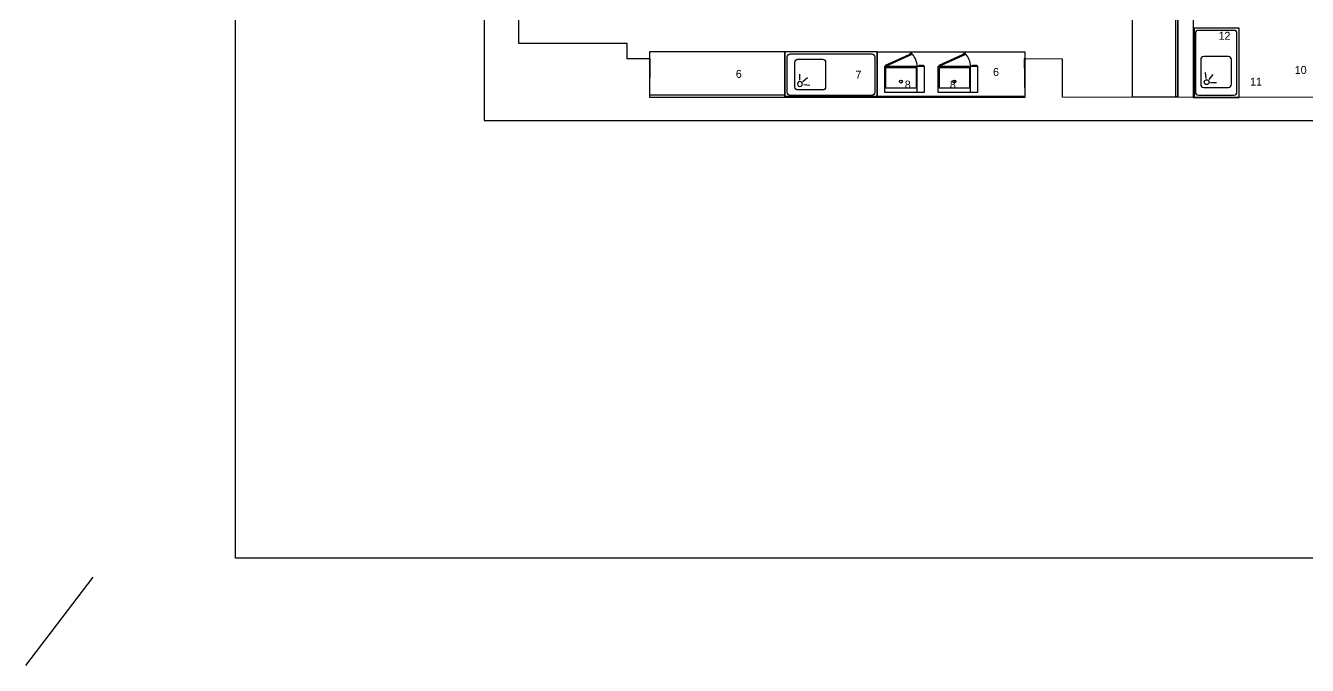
# Model space of a CAD drawing. Header units: millimetres. Extents: x 13502 to 23536, y 11874 to 14203.
# Drawn here: x 13502 to 15167, y 11874 to 12705 of the extents above; entities that cross this region are included whole.
import ezdxf

# ---------------------------------------------------------------- set-up
doc = ezdxf.new("R2010")
doc.units = ezdxf.units.MM
doc.linetypes.add('DASHED', pattern=[19.05, 12.7, -6.35])
doc.layers.add('S2000-002 Çizgi', color=7, linetype='Continuous')
doc.styles.add('TAKSİM', font='GOTHIC.TTF', dxfattribs={"height": 20})

# ---------------------------------------------------------------- blocks, each defined once
blk = doc.blocks.new('A$C7E863A30')
at = {"layer": 'S2000-002 Çizgi'}
for p, q in [((19.5, 37.3), (19.5, 29.4)), ((23.4, 39), (29.5, 33.9)), ((24.7, 42.8), (32.5, 43.9))]:
    blk.add_line(p, q, dxfattribs=at)
for points in [[(0, 58), (120, 58), (120, 60), (0, 60)], [(0, 0), (120, 0), (120, 60), (0, 60)]]:
    blk.add_lwpolyline(points, close=True, dxfattribs=at)
for points in [[(7, 3), (113, 3, 0.414214), (117, 7), (117, 53, 0.414214), (113, 57), (7, 57, 0.414214), (3, 53), (3, 7, 0.414214)], [(17, 10), (49, 10, 0.414214), (53, 14), (53, 46, 0.414214), (49, 50), (17, 50, 0.414214), (13, 46), (13, 14, 0.414214)]]:
    blk.add_lwpolyline(points, format="xyb", close=True, dxfattribs=at)
blk.add_circle((19.7, 42.3), 3.19, dxfattribs=at)
blk = doc.blocks.new('A$C0EB262FC')
at = {"layer": 'S2000-002 Çizgi'}
for p, q in [((17.2, 24.7), (16.1, 32.5)), ((21, 23.4), (26.1, 29.5)), ((22.7, 19.5), (30.6, 19.5))]:
    blk.add_line(p, q, dxfattribs=at)
for points in [[(2, 0), (2, 90), (0, 90), (0, 0)], [(60, 0), (60, 90), (0, 90), (0, 0)]]:
    blk.add_lwpolyline(points, close=True, dxfattribs=at)
for points in [[(57, 7), (57, 83, 0.414214), (53, 87), (7, 87, 0.414214), (3, 83), (3, 7, 0.414214), (7, 3), (53, 3, 0.414214)], [(50, 17), (50, 49, 0.414214), (46, 53), (14, 53, 0.414214), (10, 49), (10, 17, 0.414214), (14, 13), (46, 13, 0.414214)]]:
    blk.add_lwpolyline(points, format="xyb", close=True, dxfattribs=at)
blk.add_circle((17.7, 19.7), 3.19, dxfattribs=at)
blk = doc.blocks.new('A$C5ACE57BF')
at = {"layer": 'S2000-002 Çizgi', "linetype": 'DASHED', "ltscale": 10}
blk.add_line((9, 51.9), (9, 17.5), dxfattribs=at)
at = {"layer": 'S2000-002 Çizgi'}
for points in [[(0, 51.9), (51, 51.9), (51, 17.5), (0, 17.5)], [(0.9, 17.5), (3.2, 17.5), (3.2, 16.3), (0.9, 16.3)], [(4.2, 17.5), (6.4, 17.5), (6.4, 16.3), (4.2, 16.3)], [(16, 1.1), (50.5, 16.7), (50, 17.5), (15.4, 1.9)], [(16, 1.1), (17.9, 2.4), (18.6, 1.3), (16.7, 0)]]:
    blk.add_lwpolyline(points, close=True, dxfattribs=at)
at = {"layer": 'S2000-002 Çizgi', "linetype": 'DASHED', "ltscale": 10}
blk.add_lwpolyline([(10.4, 46.1), (49.6, 46.1), (49.6, 19), (10.4, 19)], close=True, dxfattribs=at)
at = {"layer": 'S2000-002 Çizgi'}
blk.add_circle((30.2, 37.5), 1.85, dxfattribs=at)
blk.add_arc((36.1, 19.5), 27.2, 184.2771, 220.3659, dxfattribs=at)

msp = doc.modelspace()

# ---------------------------------------------------------------- linework, layer by layer
msp.add_line((13501.9, 11873.8), (13589.4, 11988.3))
for points in [[(16534.4, 12013.3), (13774.5, 12013.3), (13774.5, 14088.3), (16534.4, 14088.3)], [(16045.2, 13362.1), (16045.2, 13242.2), (16035, 13242.2), (16035.7, 12662.3), (15994.6, 12662.3), (15995.6, 12611.8), (14849.3, 12612.3), (14849.3, 12661.8), (14799.5, 12662.3), (14800, 12612.3), (14313, 12611.8), (14313.4, 12662.3), (14283.5, 12662.3), (14283.5, 12682.2), (14142.5, 12682.2), (14142.5, 12792.2), (14097.6, 12792.2), (14097.6, 12582.2), (16055.1, 12582.2), (16055.1, 13362.1)], [(14939.8, 12612.7), (14999.4, 12612.7), (14999.4, 12786.2), (14939.8, 12786.2)], [(14996.3, 12786.1), (14998.9, 12786.1), (14998.9, 12612.7), (14996.3, 12612.7)], [(14313, 12671.8), (14488.3, 12671.8), (14488.3, 12611.8), (14313, 12611.8)], [(14608.3, 12671.4), (14800, 12671.4), (14800, 12611.8), (14608.3, 12611.8)], [(14313, 12615.3), (14488.3, 12615.3), (14488.3, 12611.8), (14313, 12611.8)], [(14608.3, 12613.8), (14800, 12613.8), (14800, 12611.8), (14608.3, 12611.8)]]:
    msp.add_lwpolyline(points, close=True)
msp.add_lwpolyline([(14998.9, 12612.7), (14999.4, 13352), (15019.3, 13352), (15018.8, 12611.6)])

# ---------------------------------------------------------------- block references
msp.add_blockref('A$C0EB262FC', (15018.8, 12612.2))
at = {"layer": 'S2000-002 Çizgi', "xscale": -1, "rotation": 180}
msp.add_blockref('A$C7E863A30', (14488.3, 12671.8), dxfattribs=at)
at = {"layer": 'S2000-002 Çizgi', "rotation": 180}
for p in [(14669.4, 12670.2), (14738.8, 12670.2)]:
    msp.add_blockref('A$C5ACE57BF', p, dxfattribs=at)

# ---------------------------------------------------------------- texts
at = {"style": 'TAKSİM'}
for s, p in [('12', (15051.9, 12687)), ('6', (14424.7, 12637.5)), ('7', (14580.1, 12636.3)), ('6', (14758.9, 12639.9)), ('10', (15150.9, 12642.6)), ('8', (14644.2, 12623.6)), ('8', (14702.8, 12623.6)), ('11', (15092.9, 12627.4))]:
    msp.add_text(s, height=10.4, dxfattribs=at).set_placement(p)

doc.saveas('drawing.dxf')
